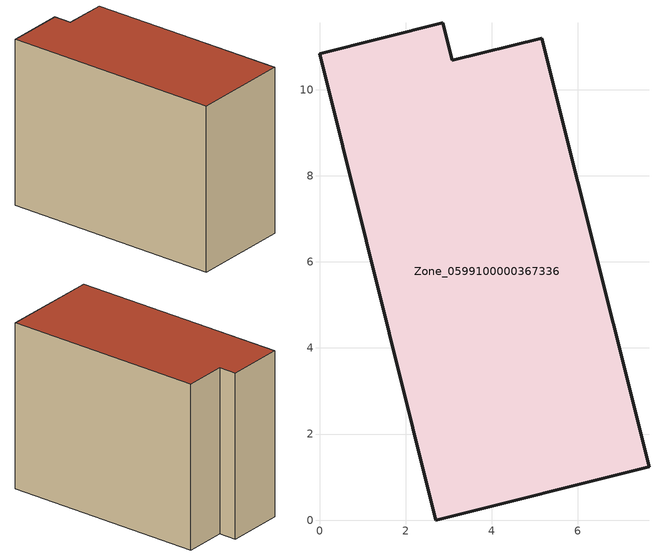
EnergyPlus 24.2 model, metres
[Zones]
Zone_0599100000367336
 floor ground (C_G): 2.71,0 0,10.84 2.86,11.55 3.08,10.68 5.17,11.2 7.65,1.24 z0
 wall outside (C_F): 2.71,0 7.65,1.24 5.17,11.2 3.08,10.68 2.86,11.55 0,10.84 2.71,0 z0:8.51
 roof outside (C_R): 0,10.84 2.71,0 7.65,1.24 5.17,11.2 3.08,10.68 2.86,11.55 z8.51
[BUILDING]
Pand.0599100000367336: North Axis=0; Terrain=City; Loads Convergence Tolerance Value=0.04; Temperature Convergence Tolerance Value=0.4; Solar Distribution=FullExterior; Maximum Number of Warmup Days=25; Minimum Number of Warmup Days=1
[Site:Location]
Rotterdam.The.Hague.AP_ZH_NLD Design_Conditions: Latitude=51.96; Longitude=4.45; Time Zone=1; Elevation=-4.5
[SITE:GROUNDTEMPERATURE:BUILDINGSURFACE]
18, 18, 18, 18, 18, 18, 18, 18, 18, 18, 18, 18
[MATERIAL] Thermal Absorptance=0.9; Solar Absorptance=0.7; Visible Absorptance=0.7
Name | Roughness | Thickness | Conductivity | Density | Specific Heat
G.TI.1992-2005 | MediumSmooth | 0.15 | 0.06 | 540 | 1210
F.TI.1992-2005 | Rough | 0.3 | 0.12 | 1920 | 840
R.TI.1992-2005 | MediumRough | 0.2 | 0.08 | 1500 | 1000
[CONSTRUCTION]
C_G: G.TI.1992-2005
C_F: F.TI.1992-2005
C_R: R.TI.1992-2005
[ZONE]
Zone_0599100000367336: Type=1; Multiplier=1; Ceiling Height=Autocalculate; Volume=Autocalculate; Floor Area=autocalculate; Part of Total Floor Area=Yes
[ZONEINFILTRATION:DESIGNFLOWRATE]
Infil_Zone_0599100000367336: Zone or ZoneList or Space or SpaceList=Zone_0599100000367336; Schedule=AlwaysOn; Design Flow Rate Calculation Method=Flow/Area; Flow Rate per Floor Area=0.0015; Constant Term Coefficient=1; Temperature Term Coefficient=0; Velocity Term Coefficient=0; Velocity Squared Term Coefficient=0
[HVACTEMPLATE:ZONE:IDEALLOADSAIRSYSTEM]
Zone_0599100000367336: Maximum Heating Supply Air Temperature=50; Minimum Cooling Supply Air Temperature=13; Maximum Heating Supply Air Humidity Ratio=0.0156; Minimum Cooling Supply Air Humidity Ratio=0.0077; Heating Limit=NoLimit; Cooling Limit=NoLimit; Dehumidification Control Type=ConstantSensibleHeatRatio; Cooling Sensible Heat Ratio=0.7; Dehumidification Setpoint=60; Humidification Control Type=None; Humidification Setpoint=30; Outdoor Air Method=None; Outdoor Air Flow Rate per Person=0.00944; Outdoor Air Flow Rate per Zone Floor Area=0; Outdoor Air Flow Rate per Zone=0; Demand Controlled Ventilation Type=None; Outdoor Air Economizer Type=NoEconomizer; Heat Recovery Type=None; Sensible Heat Recovery Effectiveness=0.7; Latent Heat Recovery Effectiveness=0.65
[ZONECONTROL:THERMOSTAT]
ThermostatControl_Zone_0599100000367336: Zone or ZoneList=Zone_0599100000367336; Control Type Schedule=DualSetpointControlType; Control 1=Thermostat_Zone_0599100000367336; Temperature Difference Between Cutout And Setpoint=0
[THERMOSTATSETPOINT:DUALSETPOINT]
Thermostat_Zone_0599100000367336: Heating Setpoint Temperature Schedule=HeatingSetpoint_Zone_0599100000367336; Cooling Setpoint Temperature Schedule=CoolingSetpoint_Zone_0599100000367336
[SCHEDULE:COMPACT]
HeatingSetpoint_Zone_0599100000367336: Through: 12/31, For: AllDays, Until: 24:00, 21
CoolingSetpoint_Zone_0599100000367336: Through: 12/31, For: AllDays, Until: 24:00, 24
DualSetpointControlType: Through: 12/31, For: AllDays, Until: 24:00, 4
AlwaysOn: Through: 12/31, For: AllDays, Until: 24:00, 1
